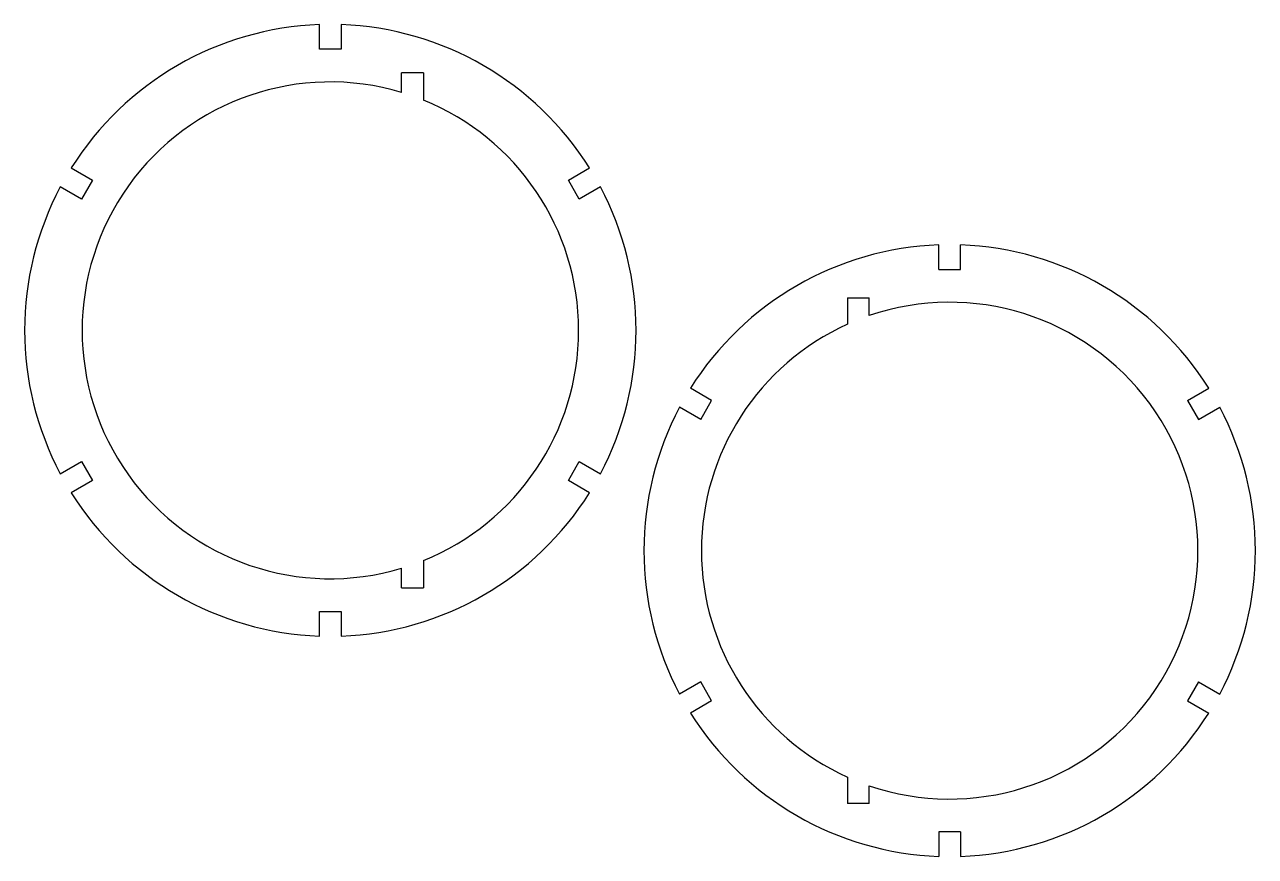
# Model space of a CAD drawing. Extents: x 5 to 140, y 4 to 95.
import ezdxf

# ---------------------------------------------------------------- set-up
doc = ezdxf.new("R2010")
doc.units = 0
doc.layers.get('0').update_dxf_attribs({"linetype": 'CONTINUOUS'})

msp = doc.modelspace()

# ---------------------------------------------------------------- linework, layer by layer
at = {"color": 7, "ltscale": 0.066963}
for p, q in [((37.387646, 92.192398), (37.387646, 94.870903)), ((39.787647, 94.870903), (39.787647, 92.192398)), ((10.194414, 79.170883), (12.514065, 77.831635)), ((64.661224, 77.831635), (66.980881, 79.170883)), ((105.238823, 68.067375), (105.238823, 70.74588)), ((107.638817, 68.067375), (107.638817, 70.74588)), ((80.365234, 53.706604), (78.045586, 55.045856)), ((79.165237, 51.628143), (76.845589, 52.967396)), ((12.514065, 44.953171), (10.194414, 43.613922)), ((66.980881, 43.613922), (64.661224, 44.953171)), ((37.387646, 27.913902), (37.387646, 30.592403)), ((39.787647, 30.592403), (39.787647, 27.913902)), ((79.165237, 22.906607), (76.845589, 21.567356)), ((80.365234, 20.828146), (78.045586, 19.488895)), ((105.238823, 6.467377), (105.238823, 3.788876)), ((107.638817, 6.467377), (107.638817, 3.788876))]:
    msp.add_line(p, q, dxfattribs=at)
at = {"color": 7, "ltscale": 0.06}
for p, q in [((39.787647, 92.192398), (37.387646, 92.192398)), ((48.787647, 89.592407), (46.387646, 89.592407)), ((12.514065, 77.831635), (11.314064, 75.753174)), ((65.861229, 75.753174), (64.661224, 77.831635)), ((105.238823, 68.067375), (107.638817, 68.067375)), ((95.238823, 64.967377), (97.638817, 64.967377)), ((79.165237, 51.628143), (80.365234, 53.706604)), ((132.512405, 53.706604), (133.712402, 51.628143)), ((11.314064, 47.031631), (12.514065, 44.953171)), ((64.661224, 44.953171), (65.861229, 47.031631)), ((46.387646, 33.192402), (48.787647, 33.192402)), ((37.387646, 30.592403), (39.787647, 30.592403)), ((80.365234, 20.828146), (79.165237, 22.906607)), ((133.712402, 22.906607), (132.512405, 20.828146)), ((97.638817, 9.567375), (95.238823, 9.567375)), ((107.638817, 6.467377), (105.238823, 6.467377))]:
    msp.add_line(p, q, dxfattribs=at)
at = {"color": 7, "ltscale": 0.053559}
for p, q in [((46.387646, 87.450027), (46.387646, 89.592407)), ((46.387646, 33.192402), (46.387646, 35.334774))]:
    msp.add_line(p, q, dxfattribs=at)
at = {"color": 7, "ltscale": 0.074623}
for p, q in [((48.787647, 89.592407), (48.787647, 86.607475)), ((48.787647, 36.17733), (48.787647, 33.192402))]:
    msp.add_line(p, q, dxfattribs=at)
at = {"color": 7, "ltscale": 0.066962}
for p, q in [((11.314064, 75.753174), (8.994415, 77.092422)), ((68.180878, 77.092422), (65.861229, 75.753174)), ((132.512405, 53.706604), (134.832047, 55.045856)), ((133.712402, 51.628143), (136.032043, 52.967396)), ((8.994415, 45.692383), (11.314064, 47.031631)), ((65.861229, 47.031631), (68.180878, 45.692383)), ((133.712402, 22.906607), (136.032043, 21.567356)), ((132.512405, 20.828146), (134.832047, 19.488895))]:
    msp.add_line(p, q, dxfattribs=at)
at = {"color": 7, "ltscale": 0.072823}
for p, q in [((95.238823, 64.967377), (95.238823, 62.05447)), ((95.238823, 12.480282), (95.238823, 9.567375))]:
    msp.add_line(p, q, dxfattribs=at)
at = {"color": 7, "ltscale": 0.049072}
for p, q in [((97.638817, 63.004509), (97.638817, 64.967377)), ((97.638817, 9.567375), (97.638817, 11.530243))]:
    msp.add_line(p, q, dxfattribs=at)
at = {"color": 7}
for centre, radius, start, end in [((38.587646, 61.392403), 33.5, 92.052823, 147.94717), ((38.587646, 61.392403), 33.5, 32.052826, 87.947175), ((38.587646, 61.392403), 27.200001, 73.335639, 286.664351), ((38.587646, 61.392403), 27.200001, 292.0243, 67.975693), ((38.587646, 61.392403), 33.5, 152.052825, 207.947172), ((38.587646, 61.392403), 33.5, 332.052816, 27.947177), ((106.43882, 37.267376), 33.5, 92.052823, 147.94717), ((106.43882, 37.267376), 33.5, 32.052826, 87.947175), ((106.43882, 37.267376), 27.200001, 251.123489, 108.876477), ((106.43882, 37.267376), 27.200001, 114.315743, 245.684255), ((106.43882, 37.267376), 33.5, 152.052825, 207.947172), ((106.43882, 37.267376), 33.5, 332.052816, 27.947177), ((38.587646, 61.392403), 33.5, 212.052826, 267.947174), ((38.587646, 61.392403), 33.5, 272.052828, 327.947162), ((106.43882, 37.267376), 33.5, 212.052826, 267.947174), ((106.43882, 37.267376), 33.5, 272.052828, 327.947162)]:
    msp.add_arc(centre, radius, start, end, dxfattribs=at)

doc.saveas('drawing.dxf')
